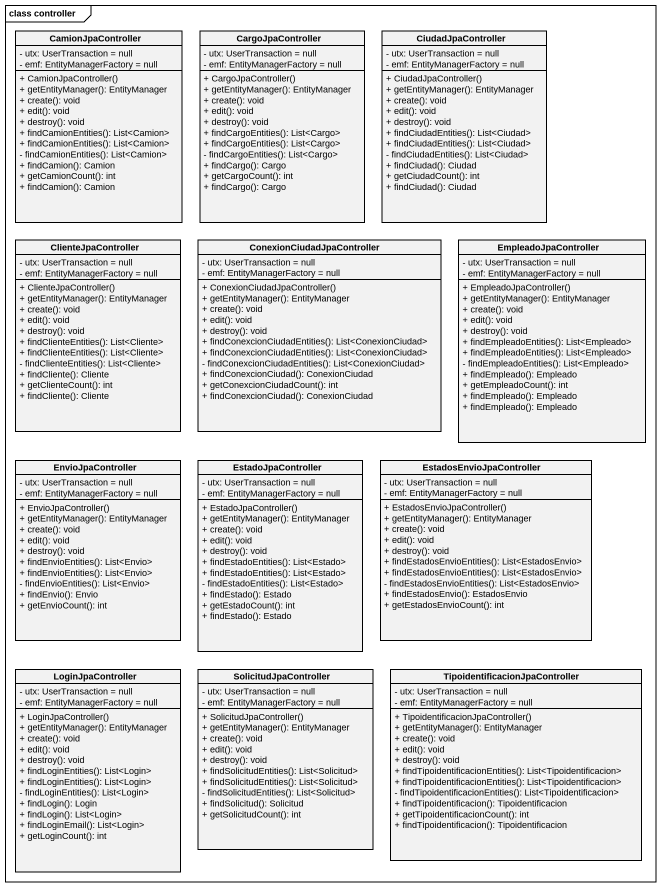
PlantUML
@startuml
mainframe class controller
hide circle
hide empty members
skinparam classAttributeIconSize 0
class CamionJpaController {
  - utx: UserTransaction = null
  - emf: EntityManagerFactory = null
  + CamionJpaController()
  + getEntityManager(): EntityManager
  + create(): void
  + edit(): void
  + destroy(): void
  + findCamionEntities(): List<Camion>
  + findCamionEntities(): List<Camion>
  - findCamionEntities(): List<Camion>
  + findCamion(): Camion
  + getCamionCount(): int
  + findCamion(): Camion
}
class CargoJpaController {
  - utx: UserTransaction = null
  - emf: EntityManagerFactory = null
  + CargoJpaController()
  + getEntityManager(): EntityManager
  + create(): void
  + edit(): void
  + destroy(): void
  + findCargoEntities(): List<Cargo>
  + findCargoEntities(): List<Cargo>
  - findCargoEntities(): List<Cargo>
  + findCargo(): Cargo
  + getCargoCount(): int
  + findCargo(): Cargo
}
class CiudadJpaController {
  - utx: UserTransaction = null
  - emf: EntityManagerFactory = null
  + CiudadJpaController()
  + getEntityManager(): EntityManager
  + create(): void
  + edit(): void
  + destroy(): void
  + findCiudadEntities(): List<Ciudad>
  + findCiudadEntities(): List<Ciudad>
  - findCiudadEntities(): List<Ciudad>
  + findCiudad(): Ciudad
  + getCiudadCount(): int
  + findCiudad(): Ciudad
}
class ClienteJpaController {
  - utx: UserTransaction = null
  - emf: EntityManagerFactory = null
  + ClienteJpaController()
  + getEntityManager(): EntityManager
  + create(): void
  + edit(): void
  + destroy(): void
  + findClienteEntities(): List<Cliente>
  + findClienteEntities(): List<Cliente>
  - findClienteEntities(): List<Cliente>
  + findCliente(): Cliente
  + getClienteCount(): int
  + findCliente(): Cliente
}
class ConexionCiudadJpaController {
  - utx: UserTransaction = null
  - emf: EntityManagerFactory = null
  + ConexionCiudadJpaController()
  + getEntityManager(): EntityManager
  + create(): void
  + edit(): void
  + destroy(): void
  + findConexcionCiudadEntities(): List<ConexionCiudad>
  + findConexcionCiudadEntities(): List<ConexionCiudad>
  - findConexcionCiudadEntities(): List<ConexionCiudad>
  + findConexcionCiudad(): ConexionCiudad
  + getConexcionCiudadCount(): int
  + findConexcionCiudad(): ConexionCiudad
}
class EmpleadoJpaController {
  - utx: UserTransaction = null
  - emf: EntityManagerFactory = null
  + EmpleadoJpaController()
  + getEntityManager(): EntityManager
  + create(): void
  + edit(): void
  + destroy(): void
  + findEmpleadoEntities(): List<Empleado>
  + findEmpleadoEntities(): List<Empleado>
  - findEmpleadoEntities(): List<Empleado>
  + findEmpleado(): Empleado
  + getEmpleadoCount(): int
  + findEmpleado(): Empleado
  + findEmpleado(): Empleado
}
class EnvioJpaController {
  - utx: UserTransaction = null
  - emf: EntityManagerFactory = null
  + EnvioJpaController()
  + getEntityManager(): EntityManager
  + create(): void
  + edit(): void
  + destroy(): void
  + findEnvioEntities(): List<Envio>
  + findEnvioEntities(): List<Envio>
  - findEnvioEntities(): List<Envio>
  + findEnvio(): Envio
  + getEnvioCount(): int
}
class EstadoJpaController {
  - utx: UserTransaction = null
  - emf: EntityManagerFactory = null
  + EstadoJpaController()
  + getEntityManager(): EntityManager
  + create(): void
  + edit(): void
  + destroy(): void
  + findEstadoEntities(): List<Estado>
  + findEstadoEntities(): List<Estado>
  - findEstadoEntities(): List<Estado>
  + findEstado(): Estado
  + getEstadoCount(): int
  + findEstado(): Estado
}
class EstadosEnvioJpaController {
  - utx: UserTransaction = null
  - emf: EntityManagerFactory = null
  + EstadosEnvioJpaController()
  + getEntityManager(): EntityManager
  + create(): void
  + edit(): void
  + destroy(): void
  + findEstadosEnvioEntities(): List<EstadosEnvio>
  + findEstadosEnvioEntities(): List<EstadosEnvio>
  - findEstadosEnvioEntities(): List<EstadosEnvio>
  + findEstadosEnvio(): EstadosEnvio
  + getEstadosEnvioCount(): int
}
class LoginJpaController {
  - utx: UserTransaction = null
  - emf: EntityManagerFactory = null
  + LoginJpaController()
  + getEntityManager(): EntityManager
  + create(): void
  + edit(): void
  + destroy(): void
  + findLoginEntities(): List<Login>
  + findLoginEntities(): List<Login>
  - findLoginEntities(): List<Login>
  + findLogin(): Login
  + findLogin(): List<Login>
  + findLoginEmail(): List<Login>
  + getLoginCount(): int
}
class SolicitudJpaController {
  - utx: UserTransaction = null
  - emf: EntityManagerFactory = null
  + SolicitudJpaController()
  + getEntityManager(): EntityManager
  + create(): void
  + edit(): void
  + destroy(): void
  + findSolicitudEntities(): List<Solicitud>
  + findSolicitudEntities(): List<Solicitud>
  - findSolicitudEntities(): List<Solicitud>
  + findSolicitud(): Solicitud
  + getSolicitudCount(): int
}
class "TipoidentificacionJpaController" as TipoidentificacionJpaControl {
  - utx: UserTransaction = null
  - emf: EntityManagerFactory = null
  + TipoidentificacionJpaController()
  + getEntityManager(): EntityManager
  + create(): void
  + edit(): void
  + destroy(): void
  + findTipoidentificacionEntities(): List<Tipoidentificacion>
  + findTipoidentificacionEntities(): List<Tipoidentificacion>
  - findTipoidentificacionEntities(): List<Tipoidentificacion>
  + findTipoidentificacion(): Tipoidentificacion
  + getTipoidentificacionCount(): int
  + findTipoidentificacion(): Tipoidentificacion
}
@enduml
